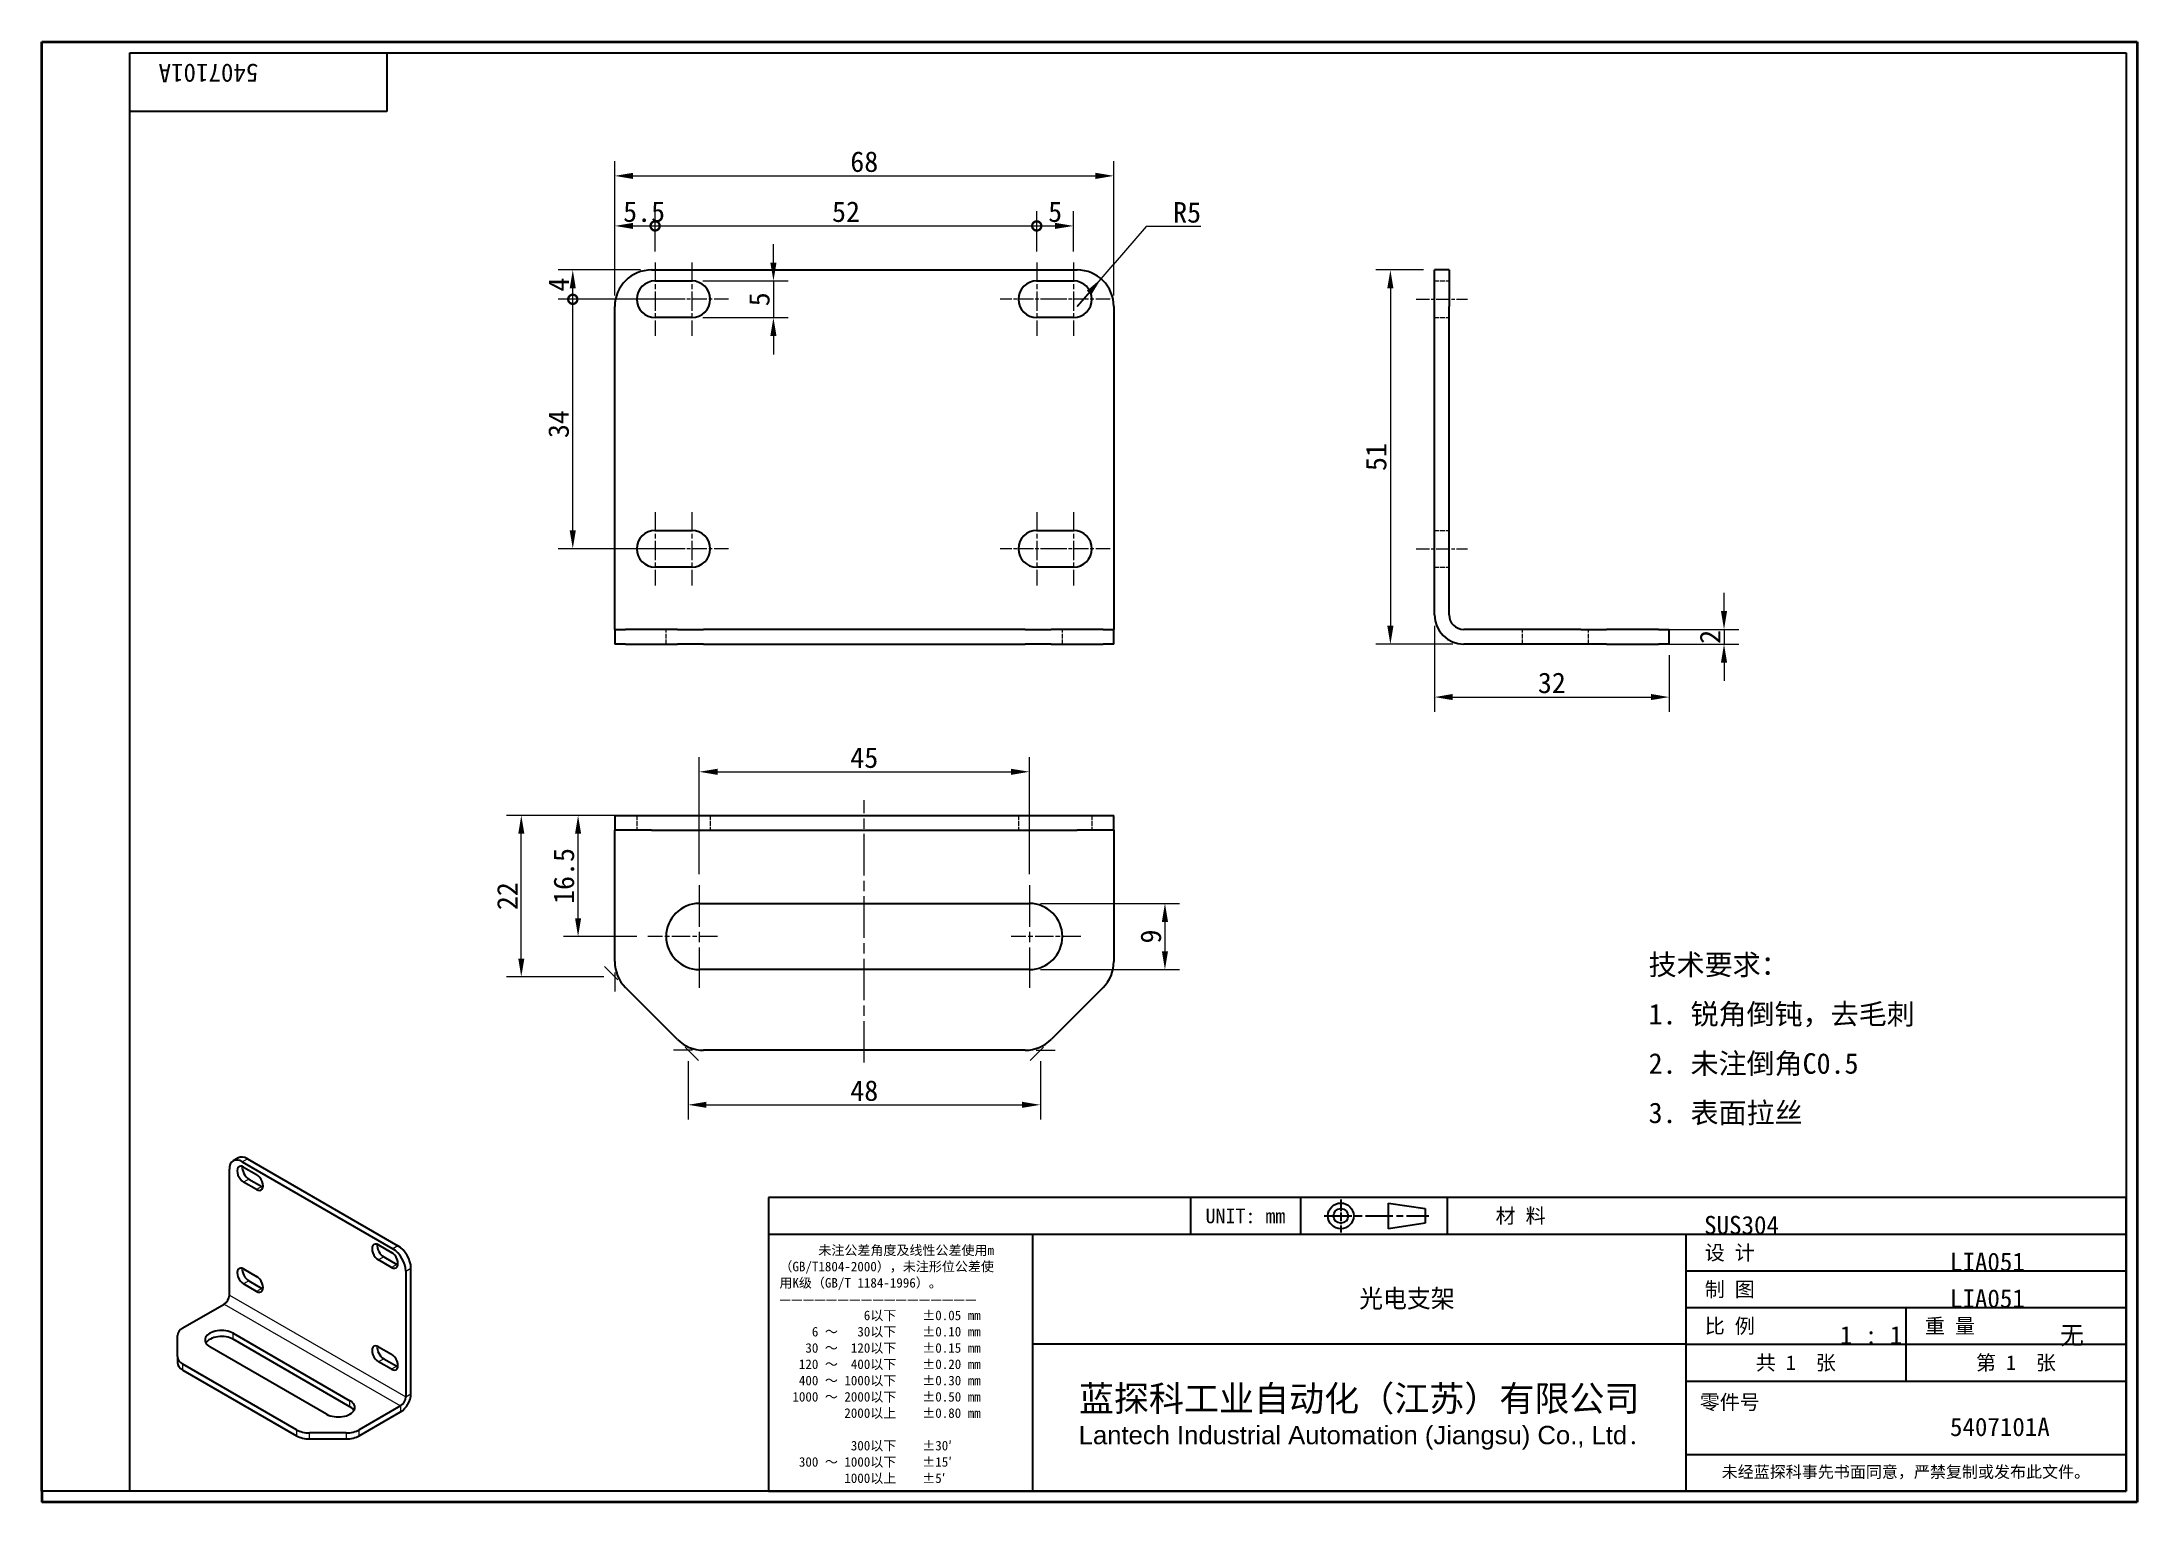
# Model space of a CAD drawing. Header units: millimetres. Extents: x 6 to 292, y 5 to 205.
import ezdxf
from ezdxf.enums import TextEntityAlignment as Align

# ---------------------------------------------------------------- set-up
doc = ezdxf.new("R2018")
doc.units = ezdxf.units.MM
doc.linetypes.add('CHAIN', pattern=[0.3543, 0.2362, -0.0295, 0.0591, -0.0295])
doc.linetypes.add('DASHED', pattern=[0.2067, 0.1654, -0.0413])
for name, color, linetype, lineweight in [('1', 7, 'Continuous', 18), ('可见 (ISO)', 7, 'Continuous', 25), ('可见窄的 (ISO)', 7, 'Continuous', 18), ('图框 (ISO)', 7, 'Continuous', 35), ('标题 (ISO)', 7, 'Continuous', 25)]:
    doc.layers.add(name, color=color, linetype=linetype, lineweight=lineweight)
for name, color, linetype, lineweight, true_color in [('中心标记 (ISO)', 1, 'CHAIN', 18, 0xff0000), ('中心线 (ISO)', 1, 'CHAIN', 18, 0xff0000), ('尺寸 (ISO)', 7, 'Continuous', 18, 0x008000), ('符号 (ISO)', 7, 'Continuous', 18, 0x008000), ('隐藏 (ISO)', 5, 'DASHED', 18, 0x0000ff)]:
    doc.layers.add(name, color=color, linetype=linetype, lineweight=lineweight, true_color=true_color)
doc.styles.get("Standard").update_dxf_attribs({"font": 'simfang.ttf'})
doc.styles.add('文本样式164', font='SimSun.ttf')
doc.styles.add('最新国标', font='simfang.ttf')
doc.styles.add('注释文本 (ISO)', font='simfang.ttf')
doc.dimstyles.new('默认 (GB)', dxfattribs={"dimtxt": 2.8, "dimasz": 2.5, "dimexe": 2, "dimexo": 1.5, "dimgap": 0.5, "dimtad": 1, "dimtoh": 1, "dimdsep": 46, "dimtxsty": '最新国标', "dimcen": 0.09, "dimdle": 10, "dimclrd": 256, "dimclre": 256, "dimclrt": 256, "dimaunit": 1, "dimadec": 3, "dimazin": 2, "dimtfac": 0.535714, "dimtdec": 3, "dimtmove": 0, "dimatfit": 3, "dimfxl": 0, "dimtolj": 1, "dimlwd": -1, "dimlwe": -1, "dimarcsym": 0})

# ---------------------------------------------------------------- blocks, each defined once
blk = doc.blocks.new('图框 最新国标')
at = {"layer": '图框 (ISO)'}
for p, q in [((6, 7), (6, 204.5)), ((6, 204.5), (291.5, 204.5)), ((291.5, 204.5), (291.5, 5.5)), ((6, 7), (6, 5.5)), ((6, 7), (6, 5.5)), ((291.5, 5.5), (6, 5.5))]:
    blk.add_line(p, q, dxfattribs=at)
at = {"layer": '图框 (ISO)', "color": 7, "linetype": 'Continuous', "lineweight": 25}
for p, q in [((18, 203), (290, 203)), ((18, 7), (18, 203)), ((18, 203), (290, 203)), ((53, 203), (53, 195)), ((290, 203), (290, 7)), ((290, 203), (290, 7)), ((53, 195), (18, 195)), ((290, 7), (6, 7)), ((290, 7), (18, 7))]:
    blk.add_line(p, q, dxfattribs=at)
at = {"layer": '图框 (ISO)', "lineweight": 30}
blk.add_attdef('零件代号', text='', height=2.5, rotation=180, dxfattribs=at).set_placement((35.5, 199), align=Align.MIDDLE_CENTER)
blk = doc.blocks.new('标题栏 最新国标')
at = {"layer": '标题 (ISO)'}
for p, q in [((381.98, -183.84), (196.98, -183.84)), ((196.98, -183.84), (196.98, -223.84)), ((254.48, -183.84), (254.48, -188.84)), ((269.48, -183.84), (269.48, -188.84)), ((281.48, -188.09), (281.48, -184.59)), ((281.48, -184.59), (286.48, -185.34)), ((286.48, -185.34), (286.48, -187.34)), ((289.48, -183.84), (289.48, -188.84)), ((381.98, -223.84), (381.98, -183.84)), ((383.48, -183.84), (383.48, -225.34)), ((286.48, -187.34), (281.48, -188.09)), ((196.98, -188.84), (381.98, -188.84)), ((232.98, -188.84), (232.98, -223.84)), ((321.98, -188.84), (321.98, -223.84)), ((321.98, -193.84), (381.98, -193.84)), ((321.98, -198.84), (381.98, -198.84)), ((351.98, -198.84), (351.98, -208.84)), ((321.98, -203.84), (232.98, -203.84)), ((321.98, -203.84), (381.98, -203.84)), ((321.98, -208.84), (381.98, -208.84)), ((321.98, -218.84), (381.98, -218.84)), ((196.98, -223.84), (381.98, -223.84)), ((383.48, -225.34), (196.98, -225.34))]:
    blk.add_line(p, q, dxfattribs=at)
at = {"layer": '标题 (ISO)', "linetype": 'CHAIN', "ltscale": 5.000333}
blk.add_line((274.98, -184.09), (274.98, -188.59), dxfattribs=at)
at = {"layer": '标题 (ISO)', "linetype": 'CHAIN', "ltscale": 15.834605}
blk.add_line((272.73, -186.34), (286.98, -186.34), dxfattribs=at)
at = {"layer": '标题 (ISO)'}
for radius in [1.75, 1]:
    blk.add_circle((274.98, -186.34), radius, dxfattribs=at)
at = {"layer": '1', "style": '文本样式164'}
for s, p in [('UNIT: mm', (261.98, -186.34)), ('材 料', (299.48, -186.34)), ('设 计', (327.98, -191.34)), ('制 图', (327.98, -196.34)), ('比 例', (327.98, -201.34)), ('重 量', (357.98, -201.34)), ('共 1  张', (336.98, -206.34)), ('第 1  张', (366.98, -206.34))]:
    blk.add_text(s, height=2, dxfattribs=at).set_placement(p, align=Align.MIDDLE_CENTER)
at = {"layer": '标题 (ISO)', "style": '注释文本 (ISO)'}
for s, insert, char_height, attachment_point, line_spacing_factor in [('\\fSimSun|b0|i0;{\\H1.3000;      未注公差角度及线性公差使用m\\P}\\fSimSun|b0|i0;{\\H1.3000;（GB/T1804-2000），未注形位公差使\\P}\\fSimSun|b0|i0;{\\H1.3000;用K级（GB/T 1184-1996）。\\P}\\fSimSun|b0|i0;{\\H1.3000;—————————————————\\P}\\fSimSun|b0|i0;{\\H1.3000;             6以下    ±0.05 mm\\P}\\fSimSun|b0|i0;{\\H1.3000;     6 ～   30以下    ±0.10 mm\\P}\\fSimSun|b0|i0;{\\H1.3000;    30 ～  120以下    ±0.15 mm\\P}\\fSimSun|b0|i0;{\\H1.3000;   120 ～  400以下    ±0.20 mm\\P}\\fSimSun|b0|i0;{\\H1.3000;   400 ～ 1000以下    ±0.30 mm\\P}\\fSimSun|b0|i0;{\\H1.3000;  1000 ～ 2000以下    ±0.50 mm\\P}\\fSimSun|b0|i0;{\\H1.3000;          2000以上    ±0.80 mm\\P}\\fSimSun|b0|i0;{\\H1.3000;\\P}\\fSimSun|b0|i0;{\\H1.3000;           300以下    ±30′\\P}\\fSimSun|b0|i0;{\\H1.3000;   300 ～ 1000以下    ±15′\\P}\\fSimSun|b0|i0;{\\H1.3000;          1000以上    ±5′}', (198.48, -206.63), 1.3, 4, 1.023913), ('\\pxsm0.94;\\fMicrosoft YaHei|b0|i0;{\\H3.5000;蓝探科工业自动化（江苏）有限公司\\P}\\fArial|b0|i0;{\\H2.5000;Lantech Industrial Automation (Jiangsu) Co., Ltd}\\fFangSong|b0|i0;{\\H2.5000;.}', (277.48, -213.84), 2, 5, 0.978695)]:
    blk.add_mtext(s, dxfattribs=dict(at, insert=insert, char_height=char_height, attachment_point=attachment_point, line_spacing_factor=line_spacing_factor))
at = {"layer": '标题 (ISO)', "attachment_point": 5, "style": '注释文本 (ISO)'}
for s, insert, char_height in [('\\fFangSong|b0|i0;零件号', (327.98, -211.84), 2), ('\\fSimSun|b0|i0;{\\H1.6000;未经蓝探科事先书面同意，严禁复制或发布此文件。}', (351.98, -221.34), 1.6)]:
    blk.add_mtext(s, dxfattribs=dict(at, insert=insert, char_height=char_height))
at = {"layer": '标题 (ISO)', "lineweight": 30, "flags": 104}
for tag, height, p in [('材料', 2, (324.48, -186.34)), ('设计人', 2, (357.98, -191.34)), ('库存编号', 3.5, (277.48, -196.34)), ('设计人', 2, (357.98, -196.34)), ('视图比例', 2, (342.98, -201.34)), ('质量\\P3;', 2, (372.98, -201.34)), ('零件代号', 3.5, (357.98, -213.84))]:
    blk.add_attdef(tag, text='', height=height, dxfattribs=at).set_placement(p, align=Align.MIDDLE_CENTER)
blk = doc.blocks.new('_DotSmall')
at = {"color": 0, "linetype": 'ByBlock', "const_width": 0.5}
blk.add_lwpolyline([(-0.0625, 0, 1), (0.0625, 0, 1)], format="xyb", close=True, dxfattribs=at)
blk = doc.blocks.new('*D5')
at = {"layer": 'Defpoints', "color": 0, "transparency": 16777216}
for p in [(89.56, 179.42), (89.56, 174.42), (84.06, 168.42)]:
    blk.add_point(p, dxfattribs=at)
at = {"layer": '尺寸 (ISO)', "color": 116, "true_color": 0x00803f, "transparency": 16777216}
for p, q in [((84.06, 169.92), (84.06, 181.42)), ((89.56, 175.92), (89.56, 181.42)), ((86.56, 179.42), (89.56, 179.42))]:
    blk.add_line(p, q, dxfattribs=at)
blk.add_solid([(86.56, 179.84), (86.56, 179.01), (84.06, 179.42)], dxfattribs=at)
at = {"layer": '尺寸 (ISO)', "color": 116, "true_color": 0x00803f, "transparency": 16777216, "xscale": 2.5, "yscale": 2.5, "zscale": 2.5}
blk.add_blockref('_DotSmall', (89.56, 179.42), dxfattribs=at)
at = {"layer": '尺寸 (ISO)', "transparency": 16777216, "insert": (88.06, 181.35), "char_height": 2.8, "attachment_point": 5, "style": '最新国标'}
blk.add_mtext('\\A1;5.5', dxfattribs=at)
blk = doc.blocks.new('*D7')
at = {"layer": 'Defpoints', "color": 0, "transparency": 16777216}
for p in [(141.56, 179.42), (89.56, 174.42), (141.56, 174.42)]:
    blk.add_point(p, dxfattribs=at)
at = {"layer": '尺寸 (ISO)', "color": 116, "true_color": 0x00803f, "transparency": 16777216}
for p, q in [((89.56, 175.92), (89.56, 181.42)), ((141.56, 175.92), (141.56, 181.42)), ((89.56, 179.42), (141.56, 179.42))]:
    blk.add_line(p, q, dxfattribs=at)
at = {"layer": '尺寸 (ISO)', "color": 116, "true_color": 0x00803f, "transparency": 16777216, "xscale": 2.5, "yscale": 2.5, "zscale": 2.5, "rotation": 180}
blk.add_blockref('_DotSmall', (89.56, 179.42), dxfattribs=at)
at = {"layer": '尺寸 (ISO)', "color": 116, "true_color": 0x00803f, "transparency": 16777216, "xscale": 2.5, "yscale": 2.5, "zscale": 2.5}
blk.add_blockref('_DotSmall', (141.56, 179.42), dxfattribs=at)
at = {"layer": '尺寸 (ISO)', "transparency": 16777216, "insert": (115.57, 181.34), "char_height": 2.8, "attachment_point": 5, "style": '最新国标'}
blk.add_mtext('\\A1;52', dxfattribs=at)
blk = doc.blocks.new('*D8')
at = {"layer": 'Defpoints', "color": 0, "transparency": 16777216}
for p in [(146.56, 179.42), (141.56, 174.42), (146.56, 174.42)]:
    blk.add_point(p, dxfattribs=at)
at = {"layer": '尺寸 (ISO)', "color": 116, "true_color": 0x00803f, "transparency": 16777216}
for p, q in [((141.56, 175.92), (141.56, 181.42)), ((146.56, 175.92), (146.56, 181.42)), ((141.56, 179.42), (144.06, 179.42))]:
    blk.add_line(p, q, dxfattribs=at)
blk.add_solid([(144.06, 179.84), (144.06, 179.01), (146.56, 179.42)], dxfattribs=at)
at = {"layer": '尺寸 (ISO)', "color": 116, "true_color": 0x00803f, "transparency": 16777216, "xscale": 2.5, "yscale": 2.5, "zscale": 2.5, "rotation": 180}
blk.add_blockref('_DotSmall', (141.56, 179.42), dxfattribs=at)
at = {"layer": '尺寸 (ISO)', "transparency": 16777216, "insert": (144.07, 181.34), "char_height": 2.8, "attachment_point": 5, "style": '最新国标'}
blk.add_mtext('\\A1;5', dxfattribs=at)
blk = doc.blocks.new('*D9')
at = {"layer": 'Defpoints', "color": 0, "transparency": 16777216}
for p in [(152.06, 186.24), (84.06, 168.42), (152.06, 168.42)]:
    blk.add_point(p, dxfattribs=at)
at = {"layer": '尺寸 (ISO)', "color": 116, "true_color": 0x00803f, "transparency": 16777216}
for p, q in [((84.06, 169.92), (84.06, 188.24)), ((86.56, 186.24), (149.56, 186.24)), ((152.06, 169.92), (152.06, 188.24))]:
    blk.add_line(p, q, dxfattribs=at)
for points in [[(86.56, 186.66), (86.56, 185.82), (84.06, 186.24)], [(149.56, 186.66), (149.56, 185.82), (152.06, 186.24)]]:
    blk.add_solid(points, dxfattribs=at)
at = {"layer": '尺寸 (ISO)', "transparency": 16777216, "insert": (118.06, 188.16), "char_height": 2.8, "attachment_point": 5, "style": '最新国标'}
blk.add_mtext('\\A1;68', dxfattribs=at)
blk = doc.blocks.new('*D10')
at = {"layer": 'Defpoints', "color": 0, "transparency": 16777216}
for p in [(78.34, 169.42), (92.06, 169.42), (92.06, 135.42)]:
    blk.add_point(p, dxfattribs=at)
at = {"layer": '尺寸 (ISO)', "color": 116, "true_color": 0x00803f, "transparency": 16777216}
for p, q in [((90.56, 169.42), (76.34, 169.42)), ((78.34, 137.92), (78.34, 169.42)), ((90.56, 135.42), (76.34, 135.42))]:
    blk.add_line(p, q, dxfattribs=at)
blk.add_solid([(77.92, 137.92), (78.75, 137.92), (78.34, 135.42)], dxfattribs=at)
at = {"layer": '尺寸 (ISO)', "color": 116, "true_color": 0x00803f, "transparency": 16777216, "xscale": 2.5, "yscale": 2.5, "zscale": 2.5, "rotation": 90}
blk.add_blockref('_DotSmall', (78.34, 169.42), dxfattribs=at)
at = {"layer": '尺寸 (ISO)', "transparency": 16777216, "insert": (76.42, 152.41), "char_height": 2.8, "attachment_point": 5, "rotation": 90, "style": '最新国标'}
blk.add_mtext('\\A1;34', dxfattribs=at)
blk = doc.blocks.new('*D11')
at = {"layer": 'Defpoints', "color": 0, "transparency": 16777216}
for p in [(78.34, 173.42), (89.06, 173.42), (92.06, 169.42)]:
    blk.add_point(p, dxfattribs=at)
at = {"layer": '尺寸 (ISO)', "color": 116, "true_color": 0x00803f, "transparency": 16777216}
for p, q in [((87.56, 173.42), (76.34, 173.42)), ((90.56, 169.42), (76.34, 169.42)), ((78.34, 169.42), (78.34, 170.92))]:
    blk.add_line(p, q, dxfattribs=at)
blk.add_solid([(77.92, 170.92), (78.75, 170.92), (78.34, 173.42)], dxfattribs=at)
at = {"layer": '尺寸 (ISO)', "color": 116, "true_color": 0x00803f, "transparency": 16777216, "xscale": 2.5, "yscale": 2.5, "zscale": 2.5, "rotation": 270}
blk.add_blockref('_DotSmall', (78.34, 169.42), dxfattribs=at)
at = {"layer": '尺寸 (ISO)', "transparency": 16777216, "insert": (76.44, 171.43), "char_height": 2.8, "attachment_point": 5, "rotation": 90, "style": '最新国标'}
blk.add_mtext('\\A1;4', dxfattribs=at)
blk = doc.blocks.new('*D12')
at = {"layer": 'Defpoints', "color": 0, "transparency": 16777216}
for p in [(94.56, 171.92), (94.56, 166.92), (105.68, 166.92)]:
    blk.add_point(p, dxfattribs=at)
at = {"layer": '尺寸 (ISO)', "color": 116, "true_color": 0x00803f, "transparency": 16777216}
for p, q in [((105.68, 174.42), (105.68, 176.92)), ((96.06, 171.92), (107.68, 171.92)), ((105.68, 171.92), (105.68, 166.92)), ((96.06, 166.92), (107.68, 166.92)), ((105.68, 164.42), (105.68, 161.92))]:
    blk.add_line(p, q, dxfattribs=at)
for points in [[(105.26, 174.42), (106.1, 174.42), (105.68, 171.92)], [(105.26, 164.42), (106.1, 164.42), (105.68, 166.92)]]:
    blk.add_solid(points, dxfattribs=at)
at = {"layer": '尺寸 (ISO)', "transparency": 16777216, "insert": (103.77, 169.42), "char_height": 2.8, "attachment_point": 5, "rotation": 90, "style": '最新国标'}
blk.add_mtext('\\A1;5', dxfattribs=at)
blk = doc.blocks.new('*D13')
at = {"layer": 'Defpoints', "color": 0, "transparency": 16777216}
for p in [(195.75, 173.42), (189.75, 122.42), (199.75, 122.42)]:
    blk.add_point(p, dxfattribs=at)
at = {"layer": '尺寸 (ISO)', "color": 116, "true_color": 0x00803f, "transparency": 16777216}
for p, q in [((194.25, 173.42), (187.75, 173.42)), ((189.75, 170.92), (189.75, 124.92)), ((198.25, 122.42), (187.75, 122.42))]:
    blk.add_line(p, q, dxfattribs=at)
for points in [[(189.33, 170.92), (190.17, 170.92), (189.75, 173.42)], [(189.33, 124.92), (190.17, 124.92), (189.75, 122.42)]]:
    blk.add_solid(points, dxfattribs=at)
at = {"layer": '尺寸 (ISO)', "transparency": 16777216, "insert": (187.83, 147.92), "char_height": 2.8, "attachment_point": 5, "rotation": 90, "style": '最新国标'}
blk.add_mtext('\\A1;51', dxfattribs=at)
blk = doc.blocks.new('*D14')
at = {"layer": 'Defpoints', "color": 0, "transparency": 16777216}
for p in [(195.75, 126.42), (227.75, 122.42), (227.75, 115.21)]:
    blk.add_point(p, dxfattribs=at)
at = {"layer": '尺寸 (ISO)', "color": 116, "true_color": 0x00803f, "transparency": 16777216}
for p, q in [((195.75, 124.92), (195.75, 113.21)), ((227.75, 120.92), (227.75, 113.21)), ((198.25, 115.21), (225.25, 115.21))]:
    blk.add_line(p, q, dxfattribs=at)
for points in [[(198.25, 115.63), (198.25, 114.8), (195.75, 115.21)], [(225.25, 115.63), (225.25, 114.8), (227.75, 115.21)]]:
    blk.add_solid(points, dxfattribs=at)
at = {"layer": '尺寸 (ISO)', "transparency": 16777216, "insert": (211.75, 117.13), "char_height": 2.8, "attachment_point": 5, "style": '最新国标'}
blk.add_mtext('\\A1;32', dxfattribs=at)
blk = doc.blocks.new('*D15')
at = {"layer": 'Defpoints', "color": 0, "transparency": 16777216}
for p in [(219.21, 124.42), (219.21, 122.42), (235.21, 122.42)]:
    blk.add_point(p, dxfattribs=at)
at = {"layer": '尺寸 (ISO)', "color": 116, "true_color": 0x00803f, "transparency": 16777216}
for p, q in [((235.21, 126.92), (235.21, 129.42)), ((220.71, 124.42), (237.21, 124.42)), ((235.21, 124.42), (235.21, 122.42)), ((220.71, 122.42), (237.21, 122.42)), ((235.21, 119.92), (235.21, 117.42))]:
    blk.add_line(p, q, dxfattribs=at)
for points in [[(234.8, 126.92), (235.63, 126.92), (235.21, 124.42)], [(234.8, 119.92), (235.63, 119.92), (235.21, 122.42)]]:
    blk.add_solid(points, dxfattribs=at)
at = {"layer": '尺寸 (ISO)', "transparency": 16777216, "insert": (233.31, 123.42), "char_height": 2.8, "attachment_point": 5, "rotation": 90, "style": '最新国标'}
blk.add_mtext('\\A1;2', dxfattribs=at)
blk = doc.blocks.new('*D16')
at = {"layer": 'Defpoints', "color": 0, "transparency": 16777216}
for p in [(94.06, 67.08), (142.06, 67.08), (142.06, 59.64)]:
    blk.add_point(p, dxfattribs=at)
at = {"layer": '尺寸 (ISO)', "color": 116, "true_color": 0x00803f, "transparency": 16777216}
for p, q in [((94.06, 65.58), (94.06, 57.64)), ((142.06, 65.58), (142.06, 57.64)), ((96.56, 59.64), (139.56, 59.64))]:
    blk.add_line(p, q, dxfattribs=at)
for points in [[(96.56, 60.06), (96.56, 59.23), (94.06, 59.64)], [(139.56, 60.06), (139.56, 59.23), (142.06, 59.64)]]:
    blk.add_solid(points, dxfattribs=at)
at = {"layer": '尺寸 (ISO)', "transparency": 16777216, "insert": (118.06, 61.56), "char_height": 2.8, "attachment_point": 5, "style": '最新国标'}
blk.add_mtext('\\A1;48', dxfattribs=at)
blk = doc.blocks.new('*D17')
at = {"layer": 'Defpoints', "color": 0, "transparency": 16777216}
for p in [(71.32, 99.08), (89.06, 99.08), (84.06, 77.08)]:
    blk.add_point(p, dxfattribs=at)
at = {"layer": '尺寸 (ISO)', "color": 116, "true_color": 0x00803f, "transparency": 16777216}
for p, q in [((87.56, 99.08), (69.32, 99.08)), ((71.32, 79.58), (71.32, 96.58)), ((82.56, 77.08), (69.32, 77.08))]:
    blk.add_line(p, q, dxfattribs=at)
for points in [[(70.91, 96.58), (71.74, 96.58), (71.32, 99.08)], [(70.91, 79.58), (71.74, 79.58), (71.32, 77.08)]]:
    blk.add_solid(points, dxfattribs=at)
at = {"layer": '尺寸 (ISO)', "transparency": 16777216, "insert": (69.42, 88.08), "char_height": 2.8, "attachment_point": 5, "rotation": 90, "style": '最新国标'}
blk.add_mtext('\\A1;22', dxfattribs=at)
blk = doc.blocks.new('*D18')
at = {"layer": 'Defpoints', "color": 0, "transparency": 16777216}
for p in [(140.56, 105.03), (95.56, 89.58), (140.56, 89.58)]:
    blk.add_point(p, dxfattribs=at)
at = {"layer": '尺寸 (ISO)', "color": 116, "true_color": 0x00803f, "transparency": 16777216}
for p, q in [((95.56, 91.08), (95.56, 107.03)), ((140.56, 91.08), (140.56, 107.03)), ((98.06, 105.03), (138.06, 105.03))]:
    blk.add_line(p, q, dxfattribs=at)
for points in [[(98.06, 105.44), (98.06, 104.61), (95.56, 105.03)], [(138.06, 105.44), (138.06, 104.61), (140.56, 105.03)]]:
    blk.add_solid(points, dxfattribs=at)
at = {"layer": '尺寸 (ISO)', "transparency": 16777216, "insert": (118.06, 106.94), "char_height": 2.8, "attachment_point": 5, "style": '最新国标'}
blk.add_mtext('\\A1;45', dxfattribs=at)
blk = doc.blocks.new('*D19')
at = {"layer": 'Defpoints', "color": 0, "transparency": 16777216}
for p in [(140.56, 87.08), (140.56, 78.08), (159.03, 78.08)]:
    blk.add_point(p, dxfattribs=at)
at = {"layer": '尺寸 (ISO)', "color": 116, "true_color": 0x00803f, "transparency": 16777216}
for p, q in [((142.06, 87.08), (161.03, 87.08)), ((159.03, 84.58), (159.03, 80.58)), ((142.06, 78.08), (161.03, 78.08))]:
    blk.add_line(p, q, dxfattribs=at)
for points in [[(158.61, 84.58), (159.45, 84.58), (159.03, 87.08)], [(158.61, 80.58), (159.45, 80.58), (159.03, 78.08)]]:
    blk.add_solid(points, dxfattribs=at)
at = {"layer": '尺寸 (ISO)', "transparency": 16777216, "insert": (157.12, 82.58), "char_height": 2.8, "attachment_point": 5, "rotation": 90, "style": '最新国标'}
blk.add_mtext('\\A1;9', dxfattribs=at)
blk = doc.blocks.new('*D20')
at = {"layer": 'Defpoints', "color": 0, "transparency": 16777216}
for p in [(150.32, 172.21), (147.06, 168.42)]:
    blk.add_point(p, dxfattribs=at)
at = {"layer": '尺寸 (ISO)', "color": 116, "true_color": 0x00803f, "transparency": 16777216}
for p, q in [((156.45, 179.33), (151.96, 174.11)), ((163.9, 179.33), (156.45, 179.33)), ((147.06, 168.42), (150.32, 172.21)), ((150.32, 172.21), (151.96, 174.11)), ((148.69, 170.32), (147.06, 168.42))]:
    blk.add_line(p, q, dxfattribs=at)
blk.add_solid([(148.38, 170.59), (149.01, 170.05), (150.32, 172.21)], dxfattribs=at)
at = {"layer": '尺寸 (ISO)', "transparency": 16777216, "insert": (162.05, 181.25), "char_height": 2.8, "attachment_point": 5, "style": '最新国标'}
blk.add_mtext('\\A1;R5', dxfattribs=at)
blk = doc.blocks.new('*D21')
at = {"layer": 'Defpoints', "color": 0, "transparency": 16777216}
for p in [(79.06, 99.08), (89.06, 99.08), (88.56, 82.58)]:
    blk.add_point(p, dxfattribs=at)
at = {"layer": '尺寸 (ISO)', "color": 116, "true_color": 0x00803f, "transparency": 16777216}
for p, q in [((87.56, 99.08), (77.06, 99.08)), ((79.06, 85.08), (79.06, 96.58)), ((87.06, 82.58), (77.06, 82.58))]:
    blk.add_line(p, q, dxfattribs=at)
for points in [[(78.65, 96.58), (79.48, 96.58), (79.06, 99.08)], [(78.65, 85.08), (79.48, 85.08), (79.06, 82.58)]]:
    blk.add_solid(points, dxfattribs=at)
at = {"layer": '尺寸 (ISO)', "transparency": 16777216, "insert": (77.14, 90.83), "char_height": 2.8, "attachment_point": 5, "rotation": 90, "style": '最新国标'}
blk.add_mtext('\\A1;16.5', dxfattribs=at)

msp = doc.modelspace()

# ---------------------------------------------------------------- linework, layer by layer
at = {"layer": '中心标记 (ISO)', "ltscale": 11.111974}
for p, q in [((89.563, 174.423), (89.563, 164.423)), ((94.563, 174.423), (94.563, 164.423)), ((141.563, 174.423), (141.563, 164.423)), ((146.563, 174.423), (146.563, 164.423)), ((89.563, 140.423), (89.563, 130.423)), ((94.563, 140.423), (94.563, 130.423)), ((141.563, 140.423), (141.563, 130.423)), ((146.563, 140.423), (146.563, 130.423))]:
    msp.add_line(p, q, dxfattribs=at)
at = {"layer": '中心标记 (ISO)', "ltscale": 8.333956}
for p, q in [((92.063, 169.423), (84.563, 169.423)), ((99.563, 169.423), (92.063, 169.423)), ((144.063, 169.423), (136.563, 169.423)), ((151.563, 169.423), (144.063, 169.423)), ((92.063, 135.423), (84.563, 135.423)), ((99.563, 135.423), (92.063, 135.423)), ((144.063, 135.423), (136.563, 135.423)), ((151.563, 135.423), (144.063, 135.423))]:
    msp.add_line(p, q, dxfattribs=at)
at = {"layer": '中心标记 (ISO)', "ltscale": 23.990969}
for p, q in [((95.563, 89.582), (95.563, 75.582)), ((140.563, 89.582), (140.563, 75.582))]:
    msp.add_line(p, q, dxfattribs=at)
at = {"layer": '中心标记 (ISO)', "ltscale": 10.556371}
for p, q in [((98.063, 82.582), (88.563, 82.582)), ((147.563, 82.582), (138.063, 82.582))]:
    msp.add_line(p, q, dxfattribs=at)
at = {"layer": '中心线 (ISO)', "ltscale": 7.778352}
for p, q in [((193.251, 169.423), (200.251, 169.423)), ((193.251, 135.423), (200.251, 135.423))]:
    msp.add_line(p, q, dxfattribs=at)
at = {"layer": '中心线 (ISO)', "ltscale": 23.990969}
msp.add_line((118.063, 65.391), (118.063, 101.182), dxfattribs=at)
at = {"layer": '可见 (ISO)'}
for p, q in [((89.063, 173.423), (147.063, 173.423)), ((89.563, 171.923), (94.563, 171.923)), ((141.563, 171.923), (146.563, 171.923)), ((197.751, 173.423), (195.751, 173.423)), ((195.751, 168.423), (195.751, 173.423)), ((197.751, 173.423), (197.751, 168.423)), ((84.063, 126.423), (84.063, 168.423)), ((94.563, 166.923), (89.563, 166.923)), ((146.563, 166.923), (141.563, 166.923)), ((152.063, 168.423), (152.063, 126.423)), ((195.751, 126.423), (195.751, 168.423)), ((197.751, 126.423), (197.751, 168.423)), ((89.563, 137.923), (94.563, 137.923)), ((141.563, 137.923), (146.563, 137.923)), ((94.563, 132.923), (89.563, 132.923)), ((146.563, 132.923), (141.563, 132.923)), ((84.063, 124.423), (84.063, 126.423)), ((152.063, 126.423), (152.063, 124.423)), ((84.063, 124.423), (85.528, 124.423)), ((84.063, 124.423), (84.063, 122.423)), ((92.599, 124.423), (85.528, 124.423)), ((92.599, 124.423), (96.134, 124.423)), ((139.992, 124.423), (96.134, 124.423)), ((139.992, 124.423), (143.528, 124.423)), ((150.599, 124.423), (143.528, 124.423)), ((150.599, 124.423), (152.063, 124.423)), ((152.063, 122.423), (152.063, 124.423)), ((215.679, 124.423), (199.751, 124.423)), ((215.679, 124.423), (219.215, 124.423)), ((226.286, 124.423), (219.215, 124.423)), ((226.286, 124.423), (227.751, 124.423)), ((227.751, 122.423), (227.751, 124.423)), ((85.528, 122.423), (84.063, 122.423)), ((85.528, 122.423), (92.599, 122.423)), ((96.134, 122.423), (92.599, 122.423)), ((96.134, 122.423), (139.992, 122.423)), ((143.528, 122.423), (139.992, 122.423)), ((143.528, 122.423), (150.599, 122.423)), ((152.063, 122.423), (150.599, 122.423)), ((215.679, 122.423), (199.751, 122.423)), ((219.215, 122.423), (215.679, 122.423)), ((219.215, 122.423), (226.286, 122.423)), ((227.751, 122.423), (226.286, 122.423)), ((84.063, 99.082), (89.063, 99.082)), ((84.063, 99.082), (84.063, 97.082)), ((89.063, 97.082), (84.063, 97.082)), ((84.063, 95.082), (84.063, 97.082)), ((89.063, 99.082), (147.063, 99.082)), ((89.063, 97.082), (147.063, 97.082)), ((147.063, 99.082), (152.063, 99.082)), ((152.063, 97.082), (147.063, 97.082)), ((152.063, 97.082), (152.063, 99.082)), ((152.063, 97.082), (152.063, 95.082)), ((84.063, 79.153), (84.063, 95.082)), ((152.063, 95.082), (152.063, 79.153)), ((95.563, 87.082), (140.563, 87.082)), ((140.563, 78.082), (95.563, 78.082)), ((92.599, 68.546), (85.528, 75.617)), ((150.599, 75.617), (143.528, 68.546)), ((139.992, 67.082), (96.134, 67.082)), ((32.766, 52.409), (32.059, 52.001)), ((33.309, 51.877), (53.815, 40.038)), ((34.016, 52.285), (54.522, 40.446)), ((31.541, 33.71), (31.541, 50.856)), ((33.486, 51.162), (35.254, 50.142)), ((35.254, 48.1), (33.486, 49.121)), ((34.193, 49.529), (35.961, 48.509)), ((51.871, 40.548), (53.638, 39.527)), ((33.486, 37.282), (35.254, 36.261)), ((53.638, 37.486), (51.871, 38.507)), ((52.578, 38.915), (54.345, 37.894)), ((56.29, 20.238), (56.29, 37.384)), ((35.254, 34.22), (33.486, 35.241)), ((34.193, 35.649), (35.961, 34.628)), ((55.583, 36.976), (55.583, 19.829)), ((25.202, 29.233), (30.834, 32.485)), ((24.47, 25.326), (24.47, 28.213)), ((44.8, 17.482), (28.89, 26.667)), ((32.072, 28.505), (47.982, 19.319)), ((47.982, 18.502), (32.072, 27.688)), ((51.871, 26.667), (53.638, 25.647)), ((24.47, 25.326), (24.47, 24.51)), ((40.709, 15.353), (25.202, 24.305)), ((25.202, 23.489), (40.709, 14.537)), ((53.638, 23.606), (51.871, 24.626)), ((52.578, 25.034), (54.345, 24.014)), ((54.876, 18.605), (49.244, 15.353)), ((49.244, 14.537), (54.876, 17.788)), ((47.476, 14.93), (42.476, 14.93)), ((42.476, 14.114), (47.476, 14.114))]:
    msp.add_line(p, q, dxfattribs=at)
for centre, radius, start, end in [((89.063, 168.423), 5, 90, 180), ((89.563, 169.423), 2.5, 90, 270), ((94.563, 169.423), 2.5, 270, 90), ((141.563, 169.423), 2.5, 90, 270), ((146.563, 169.423), 2.5, 270, 90), ((147.063, 168.423), 5, 0, 90), ((89.563, 135.423), 2.5, 90, 270), ((94.563, 135.423), 2.5, 270, 90), ((141.563, 135.423), 2.5, 90, 270), ((146.563, 135.423), 2.5, 270, 90), ((199.751, 126.423), 4, 180, 270), ((199.751, 126.423), 2, 180, 270), ((95.563, 82.582), 4.5, 90, 270), ((140.563, 82.582), 4.5, 270, 90), ((89.063, 79.153), 5, 180, 225), ((147.063, 79.153), 5, 315, 0), ((96.134, 72.082), 5, 225, 270), ((139.992, 72.082), 5, 270, 315)]:
    msp.add_arc(centre, radius, start, end, dxfattribs=at)
for centre, major_axis, start_param, end_param in [((33.309, 49.836), (-1.25, 2.165), 5.4977871, 7.0685835), ((33.486, 50.142), (-0.625, 1.083), 5.4977871, 8.6393798), ((34.016, 50.244), (-1.25, 2.165), 5.4977871, 6.2831853), ((34.193, 50.55), (0.625, -1.083), 3.7428569, 5.4977871), ((35.254, 49.121), (0.625, -1.083), 5.4977871, 8.6393798), ((35.961, 49.529), (0.625, -1.083), 5.4977871, 5.6819211), ((51.871, 39.527), (-0.625, 1.083), 5.4977871, 8.6393798), ((52.578, 39.935), (0.625, -1.083), 3.7428569, 5.4977871), ((53.815, 37.996), (1.25, -2.165), 0.7853982, 2.3561945), ((54.522, 38.405), (-1.25, 2.165), 3.9269908, 5.4977871), ((33.486, 36.261), (-0.625, 1.083), 5.4977871, 8.6393798), ((34.193, 36.67), (0.625, -1.083), 3.7428569, 5.4977871), ((53.638, 38.507), (0.625, -1.083), 5.4977871, 8.6393798), ((54.345, 38.915), (0.625, -1.083), 5.4977871, 5.6819211), ((35.254, 35.241), (0.625, -1.083), 5.4977871, 8.6393798), ((35.961, 35.649), (0.625, -1.083), 5.4977871, 5.6819211), ((30.834, 33.301), (0.5, 0.866), 3.9269908, 5.4977871), ((26.97, 28.213), (-2.5, 0), 5.4977871, 6.2831853), ((30.481, 27.586), (-2.25, 0), 3.9269908, 7.0685835), ((30.481, 26.769), (-2.25, 0), 3.9269908, 5.963498), ((51.871, 25.647), (-0.625, 1.083), 5.4977871, 8.6393798), ((52.578, 26.055), (0.625, -1.083), 3.7428569, 5.4977871), ((26.97, 25.326), (-2.5, 0), 0, 0.7853982), ((26.97, 24.51), (-2.5, 0), 0, 0.7853982), ((53.638, 24.626), (0.625, -1.083), 5.4977871, 8.6393798), ((54.345, 25.034), (0.625, -1.083), 5.4977871, 5.6819211), ((54.876, 19.421), (1, 1.732), 3.9269908, 5.4977871), ((46.391, 18.4), (2.25, 0), 3.9269908, 7.0685835), ((46.391, 17.584), (2.25, 0), 0.3196873, 0.7853982), ((54.876, 19.421), (-0.5, -0.866), 0.7853982, 2.3561945), ((42.476, 16.374), (-2.5, 0), 0.7853982, 1.5707963), ((42.476, 15.557), (2.5, 0), 3.9269908, 4.712389), ((47.476, 16.374), (-2.5, 0), 1.5707963, 2.3561945), ((47.476, 15.557), (2.5, 0), 4.712389, 5.4977871)]:
    msp.add_ellipse(centre, major_axis=major_axis, ratio=0.5773503, start_param=start_param, end_param=end_param, dxfattribs=at)
at = {"layer": '可见窄的 (ISO)'}
for p, q in [((33.309, 51.877), (34.016, 52.285)), ((34.193, 49.529), (33.486, 49.121)), ((35.961, 48.509), (35.254, 48.1)), ((54.522, 40.446), (53.815, 40.038)), ((52.578, 38.915), (51.871, 38.507)), ((54.345, 37.894), (53.638, 37.486)), ((55.583, 36.976), (56.29, 37.384)), ((34.193, 35.649), (33.486, 35.241)), ((35.961, 34.628), (35.254, 34.22)), ((30.834, 32.485), (54.876, 18.605)), ((31.541, 33.71), (55.583, 19.829)), ((32.072, 27.688), (32.072, 28.505)), ((25.202, 23.489), (25.202, 24.305)), ((52.578, 25.034), (51.871, 24.626)), ((54.345, 24.014), (53.638, 23.606)), ((55.583, 19.829), (56.29, 20.238)), ((47.982, 18.502), (47.982, 19.319)), ((54.876, 18.605), (54.876, 17.788)), ((40.709, 15.353), (40.709, 14.537)), ((42.476, 14.114), (42.476, 14.93)), ((47.476, 14.93), (47.476, 14.114)), ((49.244, 14.537), (49.244, 15.353))]:
    msp.add_line(p, q, dxfattribs=at)
at = {"layer": '尺寸 (ISO)'}
for p, q in [((84.467, 76.678), (82.649, 78.496)), ((84.063, 77.653), (84.063, 75.082)), ((94.634, 67.082), (92.063, 67.082)), ((93.66, 67.486), (95.478, 65.668)), ((142.467, 67.486), (140.649, 65.668)), ((141.492, 67.082), (144.063, 67.082))]:
    msp.add_line(p, q, dxfattribs=at)
at = {"layer": '隐藏 (ISO)', "ltscale": 3.809293}
for p, q in [((195.751, 171.923), (197.751, 171.923)), ((195.751, 166.923), (197.751, 166.923)), ((195.751, 137.923), (197.751, 137.923)), ((195.751, 132.923), (197.751, 132.923)), ((91.063, 122.423), (91.063, 124.423)), ((145.063, 122.423), (145.063, 124.423)), ((207.751, 122.423), (207.751, 124.423)), ((216.751, 122.423), (216.751, 124.423)), ((87.063, 99.082), (87.063, 97.082)), ((97.063, 99.082), (97.063, 97.082)), ((139.063, 99.082), (139.063, 97.082)), ((149.063, 99.082), (149.063, 97.082))]:
    msp.add_line(p, q, dxfattribs=at)

# ---------------------------------------------------------------- block references
ref = msp.add_blockref('图框 最新国标', (0, 0))
lines = msp.add_mtext('5407101A', dxfattribs={"layer": '图框 (ISO)', "insert": (35.5, 199), "char_height": 2.5, "attachment_point": 1, "rotation": 180})
ref.add_attrib('零件代号', '', (35.5, 199)).embed_mtext(lines)
ref = msp.add_blockref('标题栏 最新国标', (-91.983, 230.844))
lines = msp.add_mtext('5407101A', dxfattribs={"layer": '标题 (ISO)', "insert": (266, 17), "char_height": 2.5, "attachment_point": 1})
ref.add_attrib('零件代号', '', (266, 17), dxfattribs={"flags": 104}).embed_mtext(lines)
lines = msp.add_mtext('光电支架', dxfattribs={"layer": '标题 (ISO)', "insert": (185.5, 34.5), "char_height": 2.5, "attachment_point": 1})
ref.add_attrib('库存编号', '', (185.5, 34.5), dxfattribs={"flags": 104}).embed_mtext(lines)
lines = msp.add_mtext('无', dxfattribs={"layer": '标题 (ISO)', "insert": (281, 29.5), "char_height": 2.5, "attachment_point": 1})
ref.add_attrib('质量\\P3;', '', (281, 29.5), dxfattribs={"flags": 104}).embed_mtext(lines)
lines = msp.add_mtext('1 : 1', dxfattribs={"layer": '标题 (ISO)', "insert": (251, 29.5), "char_height": 2.5, "attachment_point": 1})
ref.add_attrib('视图比例', '', (251, 29.5), dxfattribs={"flags": 104}).embed_mtext(lines)
lines = msp.add_mtext('LIA051', dxfattribs={"layer": '标题 (ISO)', "insert": (266, 39.5), "char_height": 2.5, "attachment_point": 1})
ref.add_attrib('设计人', '', (266, 39.5), dxfattribs={"flags": 104}).embed_mtext(lines)
lines = msp.add_mtext('LIA051', dxfattribs={"layer": '标题 (ISO)', "insert": (266, 34.5), "char_height": 2.5, "attachment_point": 1})
ref.add_attrib('设计人', '', (266, 34.5), dxfattribs={"flags": 104}).embed_mtext(lines)
lines = msp.add_mtext('SUS304', dxfattribs={"layer": '标题 (ISO)', "insert": (232.5, 44.5), "char_height": 2.5, "attachment_point": 1})
ref.add_attrib('材料', '', (232.5, 44.5), dxfattribs={"flags": 104}).embed_mtext(lines)

# ---------------------------------------------------------------- texts
at = {"layer": '符号 (ISO)', "insert": (224.934, 68.491), "char_height": 2.8, "width": 71.26082, "attachment_point": 4, "line_spacing_factor": 1.441304, "style": '注释文本 (ISO)'}
msp.add_mtext('\\fFangSong|b0|i0;{\\H2.8000;技术要求：\\P}\\fFangSong|b0|i0;{\\H2.8000;1. 锐角倒钝，去毛刺\\P}\\fFangSong|b0|i0;{\\H2.8000;2. 未注倒角C0.5\\P}\\fFangSong|b0|i0;{\\H2.8000;3. 表面拉丝}\\fFangSong|b0|i0;{\\H2.0000;\\P}', dxfattribs=at)

# ---------------------------------------------------------------- dimensions: what is measured, and where the dimension line sits
at = {"layer": '尺寸 (ISO)', "color": 116, "true_color": 0x00803f}
dim = msp.add_linear_dim(base=(152.063, 186.241), p1=(84.063, 168.423), p2=(152.063, 168.423), dimstyle='默认 (GB)', override={"dimgap": 0.5, "dimtoh": 0, "dimdec": 2, "dimtol": 0, "dimlim": 0, "dimtp": 0, "dimtm": 0, "dimtdec": 3, "dimtofl": 0, "dimatfit": 1}, dxfattribs=at)
dim.commit()
dim.dimension.update_dxf_attribs({"geometry": '*D9', "text_midpoint": (118.063, 186.241), "dimtype": 160})
for base, p1, p2, angle, override, picture, middle in [((89.563, 179.423), (84.063, 168.423), (89.563, 174.423), 180, {"dimgap": 0.5, "dimtoh": 0, "dimdec": 2, "dimblk2": 'DotSmall', "dimsah": 1, "dimdle": 0, "dimtol": 0, "dimlim": 0, "dimtp": 0, "dimtm": 0, "dimtdec": 3, "dimtofl": 1, "dimatfit": 1}, '*D5', (88.063, 179.423)), ((141.563, 179.423), (89.563, 174.423), (141.563, 174.423), 180, {"dimgap": 0.5, "dimtoh": 0, "dimdec": 2, "dimblk1": 'DotSmall', "dimblk2": 'DotSmall', "dimsah": 1, "dimdle": 0, "dimtol": 0, "dimlim": 0, "dimtp": 0, "dimtm": 0, "dimtdec": 3, "dimtofl": 0, "dimatfit": 1}, '*D7', (115.573, 179.423)), ((146.563, 179.423), (141.563, 174.423), (146.563, 174.423), 180, {"dimgap": 0.5, "dimtoh": 0, "dimdec": 2, "dimblk1": 'DotSmall', "dimsah": 1, "dimdle": 0, "dimtol": 0, "dimlim": 0, "dimtp": 0, "dimtm": 0, "dimtdec": 3, "dimtofl": 1, "dimatfit": 1}, '*D8', (144.073, 179.423)), ((105.681, 166.923), (94.563, 171.923), (94.563, 166.923), 270, {"dimgap": 0.5, "dimtoh": 0, "dimdec": 2, "dimtol": 0, "dimlim": 0, "dimtp": 0, "dimtm": 0, "dimtdec": 3, "dimtofl": 1, "dimatfit": 1}, '*D12', (105.681, 169.423)), ((78.336, 173.423), (92.063, 169.423), (89.063, 173.423), 90, {"dimgap": 0.5, "dimtoh": 0, "dimdec": 2, "dimblk1": 'DotSmall', "dimsah": 1, "dimdle": 0, "dimtol": 0, "dimlim": 0, "dimtp": 0, "dimtm": 0, "dimtdec": 3, "dimtofl": 1, "dimatfit": 1}, '*D11', (78.336, 171.433)), ((189.751, 122.423), (195.751, 173.423), (199.751, 122.423), 90, {"dimgap": 0.5, "dimtoh": 0, "dimdec": 2, "dimtol": 0, "dimlim": 0, "dimtp": 0, "dimtm": 0, "dimtdec": 3, "dimtofl": 0, "dimatfit": 1}, '*D13', (189.751, 147.923)), ((78.336, 169.423), (92.063, 135.423), (92.063, 169.423), 90, {"dimgap": 0.5, "dimtoh": 0, "dimdec": 2, "dimblk2": 'DotSmall', "dimsah": 1, "dimdle": 0, "dimtol": 0, "dimlim": 0, "dimtp": 0, "dimtm": 0, "dimtdec": 3, "dimtofl": 0, "dimatfit": 1}, '*D10', (78.336, 152.413)), ((235.215, 122.423), (219.215, 124.423), (219.215, 122.423), 90, {"dimgap": 0.5, "dimtoh": 0, "dimdec": 2, "dimtol": 0, "dimlim": 0, "dimtp": 0, "dimtm": 0, "dimtdec": 3, "dimtofl": 1, "dimatfit": 1}, '*D15', (235.215, 123.423)), ((227.751, 115.214), (195.751, 126.423), (227.751, 122.423), 180, {"dimgap": 0.5, "dimtoh": 0, "dimdec": 2, "dimtol": 0, "dimlim": 0, "dimtp": 0, "dimtm": 0, "dimtdec": 3, "dimtofl": 0, "dimatfit": 1}, '*D14', (211.751, 115.214)), ((140.563, 105.026), (95.563, 89.582), (140.563, 89.582), 180, {"dimgap": 0.5, "dimtoh": 0, "dimdec": 2, "dimtol": 0, "dimlim": 0, "dimtp": 0, "dimtm": 0, "dimtdec": 3, "dimtofl": 0, "dimatfit": 1}, '*D18', (118.063, 105.026)), ((71.324, 99.082), (84.063, 77.082), (89.063, 99.082), 270, {"dimgap": 0.5, "dimtoh": 0, "dimdec": 2, "dimtol": 0, "dimlim": 0, "dimtp": 0, "dimtm": 0, "dimtdec": 3, "dimtofl": 0, "dimatfit": 1}, '*D17', (71.324, 88.082)), ((79.063, 99.082), (88.563, 82.582), (89.063, 99.082), 90, {"dimgap": 0.5, "dimtoh": 0, "dimdec": 2, "dimtol": 0, "dimlim": 0, "dimtp": 0, "dimtm": 0, "dimtdec": 3, "dimtofl": 0, "dimatfit": 1}, '*D21', (79.063, 90.832)), ((159.031, 78.082), (140.563, 87.082), (140.563, 78.082), 270, {"dimgap": 0.5, "dimtoh": 0, "dimdec": 2, "dimtol": 0, "dimlim": 0, "dimtp": 0, "dimtm": 0, "dimtdec": 3, "dimtofl": 0, "dimatfit": 1}, '*D19', (159.031, 82.582)), ((142.063, 59.645), (94.063, 67.082), (142.063, 67.082), 180, {"dimgap": 0.5, "dimtoh": 0, "dimdec": 2, "dimtol": 0, "dimlim": 0, "dimtp": 0, "dimtm": 0, "dimtdec": 3, "dimtofl": 0, "dimatfit": 1}, '*D16', (118.063, 59.645))]:
    dim = msp.add_linear_dim(base=base, p1=p1, p2=p2, angle=angle, dimstyle='默认 (GB)', override=override, dxfattribs=at)
    dim.commit()
    dim.dimension.update_dxf_attribs({"geometry": picture, "text_midpoint": middle, "dimtype": 160})
dim = msp.add_radius_dim(center=(147.063, 168.423), mpoint=(150.325, 172.213), dimstyle='默认 (GB)', override={"dimgap": 0.5, "dimtih": 1, "dimdec": 2, "dimlfac": 1, "dimcen": 0, "dimtol": 0, "dimlim": 0, "dimtp": 0, "dimtm": 0, "dimtdec": 3}, dxfattribs=at)
dim.commit()
dim.dimension.update_dxf_attribs({"geometry": '*D20', "text_midpoint": (162.046, 179.33), "dimtype": 164})

doc.saveas('drawing.dxf')
